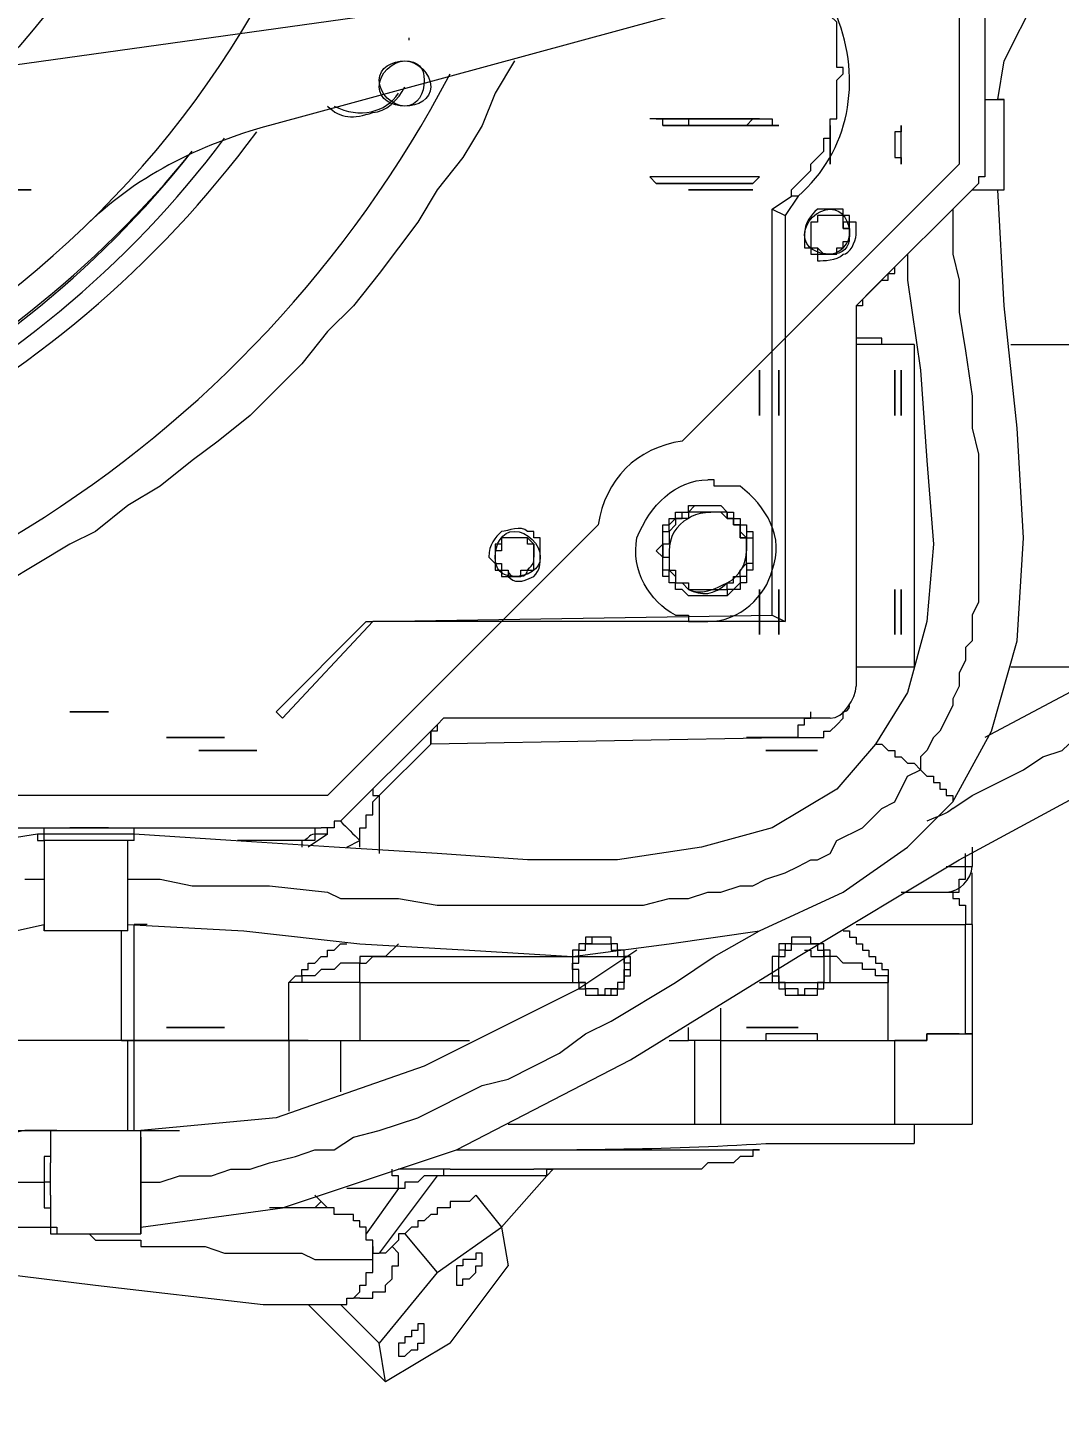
# Model space of a CAD drawing. Header units: millimetres. Extents: x 25083 to 52777, y 24772 to 45779.
# Drawn here: x 39238.9 to 39298.4, y 33516.5 to 33597.2 of the extents above; entities that cross this region are included whole.
import ezdxf

# ---------------------------------------------------------------- set-up
doc = ezdxf.new("R2010")
doc.units = ezdxf.units.MM
doc.layers.add('小车', color=7, linetype='Continuous')
doc.styles.get("Standard").update_dxf_attribs({"font": ''})
doc.styles.get('Standard').set_extended_font_data('SimSun')
doc.dimstyles.new('15', dxfattribs={"dimtxt": 15, "dimasz": 10, "dimexe": 2, "dimexo": 1, "dimgap": 1, "dimtad": 1, "dimdsep": 46, "dimtxsty": 'Standard', "dimcen": 2.5, "dimadec": 0, "dimazin": 0, "dimtfac": 1, "dimtmove": 2, "dimatfit": 3, "dimfxl": 1, "dimtolj": 1, "dimarcsym": 0})
doc.dimstyles.new('ISO-25', dxfattribs={"dimtxt": 2.5, "dimasz": 2.5, "dimexe": 1.25, "dimexo": 0.625, "dimtad": 1, "dimtxsty": 'Standard', "dimcen": 2.5, "dimadec": 0, "dimazin": 0, "dimtfac": 1, "dimtmove": 0, "dimatfit": 3, "dimfxl": 1, "dimarcsym": 0})

# ---------------------------------------------------------------- blocks, each defined once
blk = doc.blocks.new('*D925')
at = {"color": 0, "lineweight": -2}
for p, q in [((29677.862, 34881.662), (29677.862, 32448.293)), ((40733.017, 34757.645), (40733.017, 32448.293)), ((29680.362, 32449.543), (40730.517, 32449.543))]:
    blk.add_line(p, q, dxfattribs=at)
at = {"color": 0}
for points in [[(29680.362, 32449.96), (29680.362, 32449.127), (29677.862, 32449.543)], [(40730.517, 32449.127), (40730.517, 32449.96), (40733.017, 32449.543)]]:
    blk.add_solid(points, dxfattribs=at)
at = {"layer": 'DEFPOINTS', "color": 0}
for p in [(29677.862, 34882.287), (40733.017, 34758.27), (40733.017, 32449.543)]:
    blk.add_point(p, dxfattribs=at)
at = {"color": 0, "insert": (35205.439, 32451.628), "char_height": 2.5, "attachment_point": 5}
blk.add_mtext('11055,15', dxfattribs=at)
blk = doc.blocks.new('zw$D2F4')
at = {"color": 7, "lineweight": 5}
for points in [[(371.73, 334.966), (371.73, 235.07)], [(373.587, 234.699), (373.587, 335.337)], [(415.922, 223.929), (414.065, 225.044), (412.208, 225.786), (410.352, 226.9), (408.495, 228.386), (406.638, 229.5), (403.667, 231.728), (401.81, 233.213), (400.325, 234.699), (398.468, 236.184), (395.497, 239.155), (394.012, 241.012), (392.898, 242.497), (391.412, 244.354), (390.298, 246.211), (388.813, 248.068), (388.07, 249.553), (384.728, 255.124)], [(368.759, 252.153), (368.759, 251.039)], [(371.359, 251.41), (370.245, 258.466), (367.645, 266.264), (365.789, 271.092), (364.303, 274.434), (363.189, 277.034), (361.332, 280.747), (360.59, 282.976), (359.476, 285.204), (359.476, 285.575), (359.104, 285.946)], [(354.276, 281.119), (354.276, 250.296)], [(355.391, 281.119), (356.133, 280.005), (356.505, 278.519), (357.619, 276.662), (358.733, 274.063), (360.218, 270.721), (362.075, 265.522), (364.675, 257.723), (366.16, 251.039)], [(359.476, 246.211), (359.476, 272.206)], [(350.192, 260.323), (348.706, 259.951), (347.963, 259.209), (347.221, 258.094), (346.478, 256.609), (346.107, 254.01), (345.364, 248.068), (344.25, 238.412), (344.25, 234.328)], [(354.276, 250.667), (354.276, 252.153), (353.905, 254.01), (353.905, 256.238), (353.162, 258.094), (352.42, 259.209), (351.677, 259.951), (350.563, 260.323), (350.192, 260.323)], [(350.192, 260.323), (350.563, 260.323), (350.563, 259.58), (350.934, 259.58), (350.934, 258.094), (351.306, 257.723), (351.306, 255.495), (351.306, 255.124), (351.306, 251.039)], [(348.335, 255.866), (348.335, 255.495), (348.706, 254.752), (348.706, 250.667)], [(408.495, 256.238), (408.495, 251.781), (408.495, 253.638)], [(348.706, 251.781), (348.706, 250.667), (348.335, 250.667)], [(350.563, 251.039), (349.82, 251.039), (349.82, 250.667), (349.449, 250.667)], [(351.306, 251.039), (350.563, 251.039)], [(352.42, 251.039), (351.306, 251.039)], [(351.306, 250.667), (351.306, 251.039)], [(353.534, 250.667), (352.791, 250.667), (352.791, 251.039), (352.42, 251.039)], [(365.789, 246.211), (365.789, 251.039)], [(365.789, 251.039), (366.16, 251.039)], [(366.16, 251.039), (365.789, 251.039)], [(368.759, 251.039), (366.16, 251.039)], [(370.988, 251.039), (368.759, 251.039)], [(370.988, 251.039), (370.616, 251.039)], [(371.359, 251.41), (370.988, 251.41), (370.988, 251.039)], [(370.988, 251.039), (371.359, 251.039)], [(370.988, 245.84), (370.988, 251.039)], [(371.359, 251.039), (371.359, 251.41)], [(371.359, 251.039), (371.73, 251.039)], [(371.359, 245.84), (371.359, 251.039)], [(371.359, 245.84), (371.359, 251.039)], [(371.359, 251.039), (371.73, 251.039)], [(348.335, 250.296), (348.335, 248.439), (347.963, 248.068), (347.963, 245.468)], [(348.335, 250.667), (348.335, 250.296)], [(348.335, 250.667), (348.335, 250.296)], [(348.335, 250.296), (348.335, 245.468)], [(348.706, 250.296), (348.335, 250.296)], [(349.449, 250.667), (348.706, 250.667)], [(348.706, 250.667), (348.706, 250.296)], [(349.449, 250.667), (348.706, 250.667)], [(350.563, 250.667), (349.449, 250.667)], [(353.905, 250.667), (353.162, 250.667)], [(353.905, 250.667), (353.534, 250.667)], [(354.276, 250.667), (353.905, 250.667)], [(354.276, 250.296), (354.276, 250.667)], [(354.276, 250.296), (354.276, 245.468)], [(371.73, 249.553), (371.73, 247.325)], [(371.73, 247.325), (371.73, 249.553)], [(378.415, 249.553), (378.415, 247.696), (378.415, 247.325)], [(378.415, 247.325), (378.415, 249.182), (378.415, 249.553)], [(378.415, 249.182), (378.415, 247.696)], [(378.415, 247.696), (378.415, 249.182)], [(354.276, 246.211), (359.476, 246.211)], [(359.476, 246.582), (365.789, 246.582)], [(359.476, 245.84), (359.476, 246.211)], [(366.16, 246.211), (365.789, 239.527), (365.046, 232.842), (364.675, 226.529), (364.303, 220.587), (365.046, 215.017), (365.789, 209.818), (368.017, 204.99), (370.616, 201.277), (373.216, 198.677)], [(365.789, 246.211), (366.16, 246.211)], [(368.759, 246.211), (368.759, 244.354), (368.388, 242.497), (368.388, 238.041), (368.017, 234.699), (367.645, 233.956), (367.645, 230.614), (367.274, 228.386), (367.274, 216.502), (367.645, 215.017), (367.645, 213.903), (368.017, 212.789), (368.017, 212.046), (368.388, 210.932), (368.388, 210.189), (368.759, 209.446), (369.131, 208.332), (369.502, 207.59), (369.874, 206.847), (369.874, 206.476), (370.245, 205.733), (370.988, 205.362), (371.73, 203.876), (372.844, 202.762), (373.216, 202.019), (374.701, 201.277), (375.073, 200.534)], [(347.963, 245.468), (347.592, 245.468), (347.592, 241.755), (347.221, 240.641), (347.221, 236.184), (346.849, 235.442), (346.849, 232.099)], [(348.706, 245.468), (348.335, 245.468)], [(348.335, 245.468), (348.706, 245.468)], [(348.706, 245.468), (349.82, 237.298), (353.162, 227.272), (358.361, 217.245), (364.303, 207.59), (369.874, 198.306), (374.701, 189.393), (378.415, 180.48)], [(348.706, 245.468), (349.077, 245.468)], [(349.449, 245.468), (348.706, 245.468)], [(349.077, 245.468), (349.82, 245.468)], [(349.82, 245.468), (351.306, 245.468)], [(351.306, 245.468), (351.306, 244.354), (351.677, 243.24), (351.677, 241.383), (352.048, 240.269), (352.048, 239.155), (352.42, 238.041), (352.791, 236.556), (353.162, 235.442), (353.162, 234.328), (353.905, 233.213), (354.276, 231.728), (355.019, 229.5), (356.876, 225.786), (357.247, 224.301), (358.733, 221.33), (359.847, 219.845), (360.59, 218.359), (362.818, 214.645), (364.303, 212.417), (365.789, 209.818)], [(351.306, 245.468), (354.276, 245.468)], [(353.905, 245.468), (353.534, 245.468)], [(354.276, 245.84), (359.476, 245.84)], [(355.019, 237.67), (354.276, 245.468)], [(354.276, 245.097), (354.276, 245.468)], [(354.276, 245.468), (354.276, 244.726)], [(359.476, 245.84), (366.16, 245.84)], [(359.476, 245.84), (359.476, 236.927)], [(359.476, 244.354), (359.476, 245.84)], [(366.16, 245.097), (366.16, 245.84)], [(370.988, 245.84), (371.359, 245.84)], [(370.988, 240.269), (371.359, 245.84)], [(371.359, 245.84), (371.73, 245.84)], [(354.276, 245.097), (354.276, 244.726)], [(354.276, 244.726), (354.276, 243.24)], [(359.476, 242.869), (359.476, 244.354)], [(360.218, 240.641), (360.218, 243.983)], [(360.218, 243.983), (360.218, 240.641)], [(376.929, 240.641), (376.929, 243.24), (376.929, 243.983)], [(376.929, 243.983), (376.929, 241.383), (376.929, 240.641)], [(376.929, 241.012), (376.929, 243.611)], [(376.929, 243.611), (376.929, 241.012)], [(359.476, 241.012), (359.476, 242.869)], [(359.476, 242.126), (359.476, 238.784)], [(359.476, 238.784), (359.476, 242.126)], [(376.187, 242.126), (376.187, 239.527), (376.187, 238.784)], [(376.187, 238.784), (376.187, 241.383), (376.187, 242.126)], [(376.187, 241.755), (376.187, 239.155)], [(376.187, 239.155), (376.187, 241.755)], [(359.476, 239.898), (359.476, 241.012)], [(359.476, 238.041), (359.476, 239.898)], [(370.616, 234.328), (370.988, 240.269)], [(370.988, 236.184), (370.988, 239.898)], [(349.82, 234.328), (349.82, 238.041)], [(359.476, 236.927), (359.476, 238.041)], [(349.82, 236.927), (349.82, 237.298)], [(364.675, 216.874), (362.446, 220.216), (357.99, 229.128), (355.019, 237.67)], [(378.043, 237.298), (378.415, 237.67)], [(383.614, 232.099), (378.043, 237.298)], [(378.415, 237.67), (383.614, 232.471)], [(359.476, 236.927), (355.391, 236.927)], [(359.476, 236.927), (362.818, 236.927)], [(359.476, 236.556), (359.476, 236.927)], [(359.476, 235.813), (359.476, 236.556)], [(362.818, 236.927), (363.189, 236.556), (363.189, 236.184), (363.56, 236.184), (363.56, 235.813), (363.932, 235.813), (363.932, 235.442), (364.303, 235.07), (364.303, 234.699), (364.675, 234.699), (364.675, 234.328), (365.046, 233.956), (365.046, 233.585)], [(363.932, 233.585), (363.932, 233.956), (363.56, 234.328), (363.56, 235.07), (363.189, 235.442), (363.189, 236.184), (362.818, 236.184), (362.818, 236.927)], [(362.818, 232.842), (362.818, 235.442), (362.818, 236.927)], [(344.25, 235.813), (339.793, 231.357)], [(349.82, 235.442), (350.192, 235.07)], [(349.82, 234.699), (350.563, 235.442)], [(370.988, 236.184), (370.616, 236.184)], [(371.359, 234.699), (370.616, 235.813)], [(371.359, 235.07), (371.359, 235.442), (370.988, 235.442), (370.988, 236.184)], [(371.73, 235.442), (371.359, 235.442)], [(371.359, 234.699), (371.359, 235.07)], [(371.359, 234.699), (371.73, 234.699)], [(372.102, 233.956), (372.102, 234.328), (371.73, 234.328), (371.73, 235.07)], [(389.184, 219.102), (373.587, 234.699)], [(342.022, 231.728), (344.25, 233.956)], [(344.25, 234.328), (344.25, 233.585), (344.621, 233.585)], [(359.476, 233.956), (356.505, 233.956)], [(359.476, 233.956), (359.476, 232.842)], [(376.558, 203.133), (373.959, 205.362), (371.73, 209.075), (370.616, 213.16), (369.874, 217.988), (369.874, 223.187), (370.245, 228.386), (370.616, 234.328)], [(377.672, 228.386), (372.102, 233.956)], [(344.621, 233.585), (344.621, 233.213), (344.993, 232.842)], [(344.621, 232.842), (344.621, 233.213)], [(348.706, 232.842), (349.077, 232.842), (349.077, 233.213), (349.449, 233.213), (349.449, 233.585)], [(350.934, 230.614), (350.934, 233.585)], [(364.303, 232.842), (363.932, 232.842), (363.932, 233.585)], [(370.616, 233.585), (370.988, 232.842)], [(344.621, 232.842), (344.621, 232.099), (344.993, 232.099), (344.993, 231.357), (345.364, 231.357), (345.735, 230.985), (346.478, 230.985), (346.478, 230.614), (347.221, 230.614), (347.592, 230.985)], [(344.993, 232.842), (345.364, 232.842), (345.364, 232.471), (346.107, 232.471), (346.107, 232.099), (346.849, 232.099)], [(347.963, 232.099), (347.963, 232.471), (348.706, 232.471), (348.706, 232.842)], [(350.934, 230.614), (348.335, 232.471)], [(362.818, 232.842), (359.476, 232.842)], [(359.476, 232.842), (359.476, 226.529)], [(362.818, 232.842), (363.932, 232.842)], [(362.818, 232.842), (363.189, 232.842)], [(363.932, 232.842), (363.932, 232.471), (364.303, 232.099), (364.303, 231.357)], [(364.303, 231.728), (364.303, 232.842)], [(370.616, 232.842), (370.988, 232.842)], [(370.988, 232.842), (371.73, 232.842), (371.73, 232.471), (372.473, 232.471), (372.473, 232.099), (373.216, 232.099), (373.587, 231.728)], [(383.614, 232.471), (383.614, 232.099)], [(339.793, 231.357), (342.022, 231.728)], [(346.107, 228.386), (342.022, 231.728)], [(347.221, 232.099), (347.221, 231.728)], [(347.221, 232.099), (347.963, 232.099)], [(347.592, 232.099), (347.221, 232.099)], [(351.677, 228.386), (347.221, 231.728)], [(347.221, 231.357), (347.221, 231.728)], [(364.303, 231.357), (364.303, 231.728)], [(373.587, 231.728), (370.245, 231.728)], [(373.959, 232.099), (373.587, 232.099), (373.587, 231.728)], [(373.587, 231.728), (376.558, 228.757)], [(383.614, 232.099), (383.985, 209.075)], [(383.614, 208.332), (383.614, 232.099)], [(342.022, 227.643), (339.793, 231.357)], [(342.022, 230.614), (341.279, 230.614)], [(341.279, 230.614), (341.279, 230.243), (341.65, 229.871), (341.65, 229.5), (342.022, 229.5), (342.022, 229.128)], [(342.764, 229.128), (343.136, 229.128), (343.136, 229.5), (342.764, 229.5), (342.764, 229.871), (342.393, 229.871), (342.393, 230.243), (342.022, 230.243), (342.022, 230.614)], [(350.192, 226.529), (350.192, 227.643), (349.82, 227.643), (349.82, 228.386), (349.449, 228.386), (349.449, 228.757), (349.077, 229.128), (349.077, 229.5), (348.706, 229.5), (348.706, 229.871), (348.335, 230.243), (348.335, 230.614), (347.963, 230.614)], [(350.934, 230.614), (351.677, 230.614), (351.677, 230.985), (352.048, 230.985)], [(351.677, 228.386), (351.677, 229.128), (351.306, 229.5), (351.306, 230.243), (350.934, 230.243), (350.934, 230.614)], [(352.048, 228.386), (352.048, 230.614)], [(364.303, 231.357), (364.303, 217.245)], [(365.046, 230.614), (364.303, 231.357)], [(348.335, 230.243), (346.107, 228.386)], [(342.022, 229.128), (342.764, 229.128)], [(346.107, 228.386), (348.706, 224.672)], [(351.677, 222.073), (351.677, 228.386)], [(352.048, 227.643), (352.048, 228.014), (351.677, 228.014), (351.677, 228.386)], [(352.048, 227.643), (352.048, 228.386)], [(376.929, 207.59), (376.558, 228.757)], [(377.301, 228.757), (376.558, 228.757)], [(376.558, 228.757), (377.301, 228.757)], [(377.672, 228.386), (377.301, 228.386), (377.301, 228.757)], [(378.043, 227.272), (378.043, 228.014), (377.672, 228.386)], [(342.022, 227.643), (346.478, 224.301)], [(346.478, 227.272), (345.735, 227.272), (345.364, 227.272)], [(345.364, 227.272), (345.364, 226.9), (345.735, 226.9), (345.735, 226.529), (346.107, 226.158), (346.478, 226.158)], [(347.221, 225.786), (347.221, 226.158), (346.849, 226.158), (346.849, 226.9), (346.478, 226.9), (346.478, 227.272)], [(353.162, 227.272), (353.162, 210.561)], [(378.043, 205.733), (378.043, 227.272)], [(346.478, 226.158), (346.478, 225.786), (347.221, 225.786)], [(350.563, 226.158), (348.706, 224.672)], [(350.563, 226.158), (350.192, 226.529)], [(387.327, 225.415), (386.956, 225.044), (386.585, 225.044), (386.585, 224.672), (386.213, 224.672), (386.213, 224.301)], [(387.327, 225.044), (386.956, 225.044), (386.956, 224.672), (386.585, 224.672), (386.585, 224.301), (386.213, 224.301), (386.213, 223.558), (386.585, 223.558), (386.585, 222.815), (387.327, 222.815)], [(387.327, 225.044), (386.956, 225.044), (386.956, 224.672)], [(388.442, 223.929), (388.442, 224.672), (387.699, 224.672), (387.699, 225.044), (387.327, 225.044)], [(387.327, 222.815), (388.07, 222.815), (388.07, 223.187), (388.442, 223.187), (388.442, 224.672), (388.07, 224.672), (388.07, 225.044), (387.327, 225.044)], [(348.706, 224.672), (346.478, 224.301)], [(351.677, 222.073), (348.706, 224.672)], [(348.706, 224.672), (351.677, 222.073)], [(354.648, 224.301), (354.648, 215.388)], [(386.956, 224.672), (386.585, 224.672)], [(388.442, 223.187), (388.442, 223.929)], [(352.048, 222.073), (352.048, 222.815)], [(387.327, 222.444), (388.442, 222.444), (388.442, 222.815), (388.813, 222.815), (388.813, 223.187)], [(388.07, 222.815), (387.327, 222.815)], [(387.327, 222.815), (388.07, 222.815)], [(388.07, 222.815), (388.442, 223.187)], [(351.677, 222.073), (352.048, 221.701)], [(351.677, 222.073), (352.048, 222.073), (352.048, 221.701)], [(352.048, 221.701), (352.048, 222.073)], [(352.048, 221.33), (352.048, 221.701)], [(353.162, 209.818), (353.162, 210.189), (352.791, 210.189), (352.791, 210.932), (352.42, 211.303), (352.42, 212.789), (352.048, 213.16), (352.048, 221.33)], [(363.56, 220.587), (362.818, 220.587), (362.818, 220.216), (362.446, 220.216), (362.446, 219.845), (362.075, 219.845), (362.075, 218.359), (362.446, 218.359), (362.446, 217.616), (363.56, 217.616), (363.56, 217.245)], [(363.56, 220.587), (362.818, 220.587), (362.818, 220.216), (362.446, 220.216), (362.446, 219.845), (362.075, 219.845), (362.075, 217.988), (362.446, 217.988), (362.446, 217.616), (363.189, 217.616), (363.189, 217.245), (363.56, 217.245)], [(363.56, 217.616), (362.818, 217.616), (362.818, 217.988), (362.446, 217.988), (362.446, 218.359), (362.446, 218.73), (362.075, 218.73), (362.075, 219.102), (362.446, 219.102), (362.446, 219.845), (362.818, 219.845), (362.818, 220.216), (363.56, 220.216), (363.56, 220.587)], [(363.56, 217.245), (363.932, 217.245), (363.932, 217.616), (364.675, 217.616), (364.675, 217.988), (365.046, 217.988), (365.046, 218.359), (365.417, 218.359), (365.417, 219.845), (365.046, 219.845), (365.046, 220.216), (364.675, 220.216), (364.675, 220.587), (363.56, 220.587)], [(363.56, 217.245), (364.303, 217.245), (364.303, 217.616), (364.675, 217.616), (364.675, 217.988), (365.046, 217.988), (365.046, 218.359), (365.417, 218.359), (365.417, 219.473), (365.046, 219.473), (365.046, 220.216), (364.675, 220.216), (364.675, 220.587), (363.56, 220.587)], [(363.56, 220.587), (363.932, 220.587), (363.932, 220.216), (364.675, 220.216), (364.675, 219.845), (365.046, 219.845), (365.046, 219.473), (365.046, 218.359), (364.675, 218.359), (364.675, 217.988), (364.303, 217.988), (364.303, 217.616), (363.56, 217.616)], [(409.238, 216.131), (408.866, 215.76), (408.866, 210.189), (409.238, 209.818)], [(409.238, 209.818), (409.238, 216.131)], [(412.58, 209.818), (412.58, 216.131)], [(354.648, 215.388), (354.648, 213.531)], [(387.699, 210.189), (386.956, 210.189), (386.956, 210.561), (386.213, 210.561), (386.213, 210.932), (385.842, 210.932), (385.471, 211.303), (385.471, 211.675), (385.099, 211.675), (385.099, 213.903), (385.471, 214.274), (385.471, 214.645), (385.842, 214.645), (385.842, 215.017), (386.213, 215.017), (386.213, 215.388), (387.327, 215.388), (387.699, 215.76)], [(387.699, 210.189), (386.585, 210.189), (386.585, 210.561), (385.842, 210.561), (385.842, 210.932), (385.471, 210.932), (385.471, 211.303), (385.099, 211.675), (385.099, 213.903), (385.471, 214.274), (385.471, 214.645), (385.842, 214.645), (385.842, 215.017), (386.585, 215.017), (386.585, 215.388), (387.699, 215.388)], [(387.699, 215.388), (387.327, 215.388), (387.327, 215.017), (386.585, 215.017), (386.213, 214.645), (385.842, 214.645), (385.842, 214.274), (385.471, 213.903), (385.471, 211.675), (385.842, 211.675), (385.842, 211.303), (386.213, 211.303), (386.213, 210.932), (386.585, 210.932), (386.956, 210.561), (387.699, 210.561)], [(387.699, 215.76), (388.07, 215.388), (389.184, 215.388), (389.184, 215.017), (389.556, 215.017), (389.556, 214.645), (389.927, 214.645), (389.927, 214.274), (389.927, 213.903), (390.298, 213.903), (390.298, 212.046), (389.927, 211.675), (389.927, 211.303), (389.556, 211.303), (389.556, 210.932), (389.184, 210.932), (389.184, 210.561), (388.442, 210.561), (388.442, 210.189), (387.699, 210.189)], [(387.699, 215.388), (388.813, 215.388), (388.813, 215.017), (389.184, 215.017), (389.556, 214.645), (389.556, 214.274), (389.927, 214.274), (389.927, 213.903), (390.298, 213.531), (390.298, 212.046), (389.927, 211.675), (389.927, 211.303), (389.556, 211.303), (389.556, 210.932), (389.184, 210.932), (389.184, 210.561), (388.813, 210.561), (388.813, 210.189), (387.699, 210.189)], [(387.699, 210.561), (388.442, 210.561), (388.442, 210.932), (389.184, 210.932), (389.184, 211.303), (389.556, 211.303), (389.556, 211.675), (389.927, 212.046), (389.927, 213.903), (389.556, 213.903), (389.556, 214.645), (389.184, 214.645), (388.813, 215.017), (388.07, 215.017), (388.07, 215.388), (387.699, 215.388)], [(408.866, 210.189), (408.866, 215.76)], [(408.866, 215.76), (408.866, 210.189)], [(412.208, 210.932), (412.208, 215.388), (412.58, 215.388), (412.58, 213.531)], [(412.208, 210.932), (412.208, 215.388), (412.208, 213.531)], [(412.58, 210.189), (412.58, 215.76)], [(412.58, 215.76), (412.58, 209.818)], [(412.58, 215.76), (412.58, 209.818)], [(359.476, 215.017), (359.476, 213.903)], [(383.985, 214.645), (383.985, 213.903), (383.614, 213.903), (383.614, 212.789)], [(387.699, 215.017), (386.585, 215.017), (386.585, 214.645), (385.842, 214.645), (385.842, 214.274), (385.842, 213.903), (385.471, 213.903)], [(412.58, 211.303), (412.58, 214.645)], [(412.58, 214.645), (412.58, 211.303)], [(359.476, 213.903), (360.218, 213.903)], [(409.98, 198.306), (394.012, 214.274)], [(408.495, 213.16), (408.495, 213.903), (408.495, 213.531), (408.495, 210.932)], [(408.866, 213.531), (408.866, 214.274), (408.866, 213.903), (408.866, 210.932)], [(412.58, 212.789), (412.58, 213.903), (412.208, 213.903), (412.208, 211.303)], [(354.648, 213.531), (359.476, 213.531)], [(354.648, 213.531), (354.648, 212.046)], [(408.495, 210.932), (408.495, 210.189), (408.495, 210.561), (408.495, 213.16)], [(408.866, 210.932), (408.866, 210.189), (408.866, 210.561), (408.866, 213.531)], [(412.208, 213.531), (412.208, 213.16)], [(412.58, 213.16), (412.58, 209.075), (412.208, 209.075), (412.208, 210.932)], [(412.208, 213.16), (412.208, 208.704), (412.208, 210.932)], [(412.58, 213.531), (412.58, 213.16)], [(391.412, 210.932), (391.412, 212.417), (391.784, 212.417), (391.784, 212.789)], [(412.208, 211.303), (412.208, 210.561), (412.58, 210.189), (412.58, 212.789)], [(354.648, 212.046), (359.476, 212.046)], [(354.648, 212.046), (354.648, 202.019)], [(359.476, 212.046), (361.332, 212.046)], [(359.476, 212.046), (359.476, 202.391)], [(389.927, 211.675), (389.556, 211.675), (389.556, 211.303), (389.184, 211.303), (389.184, 210.932), (388.442, 210.932), (388.442, 210.561), (387.699, 210.561)], [(387.699, 210.561), (388.442, 210.561), (388.813, 210.932), (389.184, 210.932), (389.184, 211.303), (389.556, 211.303), (389.556, 211.675), (389.927, 211.675)], [(353.162, 210.561), (353.162, 209.818)], [(360.218, 207.59), (360.218, 210.561)], [(360.218, 210.561), (360.218, 207.59)], [(376.929, 207.59), (376.929, 210.561)], [(376.929, 210.561), (376.929, 207.59)], [(376.929, 207.59), (376.929, 210.189)], [(376.929, 210.189), (376.929, 207.59)], [(385.471, 209.818), (382.871, 209.818)], [(382.871, 209.818), (385.471, 209.818)], [(382.871, 209.818), (383.985, 209.818), (385.099, 209.818)], [(385.099, 209.818), (384.357, 209.818), (383.985, 209.818), (382.871, 209.818)], [(385.471, 209.818), (382.871, 209.818)], [(382.871, 209.818), (385.471, 209.818)], [(382.871, 209.818), (383.985, 209.818), (385.099, 209.818)], [(385.099, 209.818), (384.357, 209.818), (382.871, 209.818)], [(398.097, 209.818), (395.497, 209.818)], [(395.497, 209.818), (398.097, 209.818)], [(398.097, 209.818), (395.497, 209.818)], [(395.497, 209.818), (398.097, 209.818)], [(395.497, 209.818), (396.611, 209.818), (397.725, 209.818)], [(397.725, 209.818), (396.983, 209.818), (395.497, 209.818)], [(395.869, 209.818), (396.611, 209.818), (398.097, 209.818)], [(398.097, 209.818), (396.983, 209.818), (395.869, 209.818)], [(353.534, 209.446), (353.534, 209.075)], [(353.534, 209.075), (353.534, 200.905)], [(359.476, 209.446), (359.476, 206.476), (359.847, 206.476)], [(359.847, 206.476), (359.847, 209.446), (359.476, 209.446)], [(363.56, 209.075), (362.818, 209.075), (362.818, 208.704), (362.446, 208.704), (362.446, 208.332), (362.075, 208.332), (362.075, 206.476), (362.446, 206.476), (362.446, 206.104), (362.818, 206.104), (362.818, 205.733), (363.56, 205.733)], [(363.56, 209.075), (363.189, 209.075), (363.189, 208.704), (362.446, 208.704), (362.446, 208.332), (362.075, 208.332), (362.075, 206.476), (362.446, 206.476), (362.446, 206.104), (362.818, 206.104), (362.818, 205.733), (363.56, 205.733)], [(363.56, 205.733), (364.303, 205.733), (364.303, 206.104), (365.046, 206.104), (365.046, 206.476), (365.046, 206.847), (365.417, 206.847), (365.417, 207.961), (365.046, 207.961), (365.046, 208.704), (364.303, 208.704), (364.303, 209.075), (363.56, 209.075)], [(363.56, 205.733), (364.675, 205.733), (364.675, 206.104), (365.046, 206.104), (365.046, 206.476), (365.046, 206.847), (365.417, 206.847), (365.417, 207.961), (365.046, 207.961), (365.046, 208.332), (364.675, 208.332), (364.675, 208.704), (364.303, 208.704), (364.303, 209.075), (363.56, 209.075)], [(376.187, 209.446), (376.187, 206.476)], [(376.187, 206.476), (376.187, 209.446)], [(376.187, 209.075), (376.187, 206.847)], [(376.187, 206.847), (376.187, 209.075)], [(383.985, 209.075), (383.614, 208.332)], [(383.985, 209.075), (407.381, 209.075)], [(407.381, 209.075), (407.009, 208.332)], [(407.381, 209.075), (408.124, 207.961)], [(363.56, 206.104), (362.818, 206.104), (362.818, 206.476), (362.446, 206.476), (362.446, 206.847), (362.446, 207.218), (362.075, 207.218), (362.075, 207.59), (362.446, 207.59), (362.446, 208.332), (362.818, 208.332), (362.818, 208.704), (363.56, 208.704)], [(363.56, 208.704), (364.303, 208.704), (364.303, 208.332), (364.675, 208.332), (364.675, 207.961), (365.046, 207.961), (365.046, 206.476), (364.675, 206.476), (364.675, 206.104), (363.56, 206.104)], [(382.871, 208.704), (383.614, 208.704), (385.471, 208.704)], [(385.471, 208.704), (384.728, 208.704), (384.357, 208.704), (382.871, 208.704)], [(382.871, 208.704), (385.471, 208.704)], [(385.471, 208.704), (382.871, 208.704)], [(382.871, 208.704), (383.614, 208.704), (383.985, 208.704), (385.471, 208.704)], [(385.471, 208.704), (384.728, 208.704), (384.357, 208.704), (382.871, 208.704)], [(382.871, 208.704), (385.471, 208.704)], [(385.471, 208.704), (382.871, 208.704)], [(407.009, 208.332), (383.614, 208.332)], [(395.497, 208.704), (396.24, 208.704), (398.097, 208.704)], [(398.097, 208.704), (397.354, 208.704), (396.983, 208.704), (395.497, 208.704)], [(395.497, 208.704), (398.097, 208.704)], [(398.097, 208.704), (395.497, 208.704)], [(395.497, 208.704), (396.24, 208.704), (396.611, 208.704), (398.097, 208.704)], [(398.097, 208.704), (397.354, 208.704), (395.497, 208.704)], [(395.497, 208.704), (398.097, 208.704)], [(398.097, 208.704), (395.497, 208.704)], [(408.124, 207.59), (407.009, 208.332)], [(376.929, 207.59), (377.672, 207.59), (377.672, 207.218), (378.043, 207.218), (378.043, 206.847), (378.415, 206.847)], [(376.929, 207.59), (376.929, 206.104), (377.301, 206.104), (377.301, 205.733), (377.672, 205.362)], [(408.124, 207.59), (408.124, 207.961)], [(408.124, 207.961), (408.495, 207.961), (409.609, 206.847), (409.98, 206.847), (410.723, 206.104), (411.466, 206.104), (411.466, 205.733), (412.58, 205.733), (412.58, 205.362), (414.808, 205.362), (415.179, 204.99), (415.551, 204.99), (415.551, 205.362), (418.15, 205.362), (418.522, 205.733), (418.893, 205.733)], [(364.675, 207.218), (364.675, 206.847), (364.303, 206.847), (364.303, 206.104)], [(405.895, 207.218), (405.153, 207.218), (405.153, 206.847), (404.781, 206.847), (404.781, 206.476), (404.41, 206.476)], [(405.895, 206.847), (405.153, 206.847), (405.153, 206.476), (404.781, 206.476), (404.781, 205.362), (405.153, 205.362), (405.153, 204.99), (405.524, 204.99), (405.524, 204.619), (405.895, 204.619)], [(405.524, 206.847), (405.153, 206.847), (405.153, 206.476)], [(405.895, 206.847), (405.524, 206.847)], [(407.009, 206.104), (407.009, 206.476), (406.638, 206.476), (406.638, 206.847), (406.267, 206.847), (405.895, 206.847)], [(405.895, 204.619), (406.267, 204.619), (406.267, 204.99), (407.009, 204.99), (407.009, 205.362), (407.009, 206.476), (406.638, 206.476), (406.638, 206.847), (405.895, 206.847)], [(362.818, 202.391), (363.189, 202.391), (363.189, 203.133), (363.56, 203.133), (363.56, 203.876), (363.932, 203.876), (363.932, 204.619), (363.932, 204.99), (364.303, 205.362), (364.303, 206.104)], [(407.009, 205.362), (407.009, 206.104)], [(409.98, 205.733), (411.094, 205.733), (412.208, 205.733)], [(412.208, 205.733), (411.094, 205.733), (409.98, 205.733)], [(410.352, 205.733), (411.837, 205.733)], [(411.837, 205.733), (410.352, 205.733)], [(365.789, 204.99), (365.789, 204.619), (365.417, 204.619), (365.417, 204.247), (365.046, 204.247), (365.046, 203.876), (364.675, 203.876), (364.675, 203.505), (364.303, 203.505), (364.303, 203.133), (363.932, 203.133), (363.932, 202.762), (363.56, 202.762), (363.56, 202.391), (362.818, 202.391)], [(377.672, 205.362), (378.043, 204.99), (378.415, 204.99)], [(406.638, 204.99), (406.267, 204.99), (406.267, 204.619), (405.895, 204.619)], [(405.895, 204.247), (406.638, 204.247), (406.638, 204.619), (407.009, 204.619), (407.009, 204.99), (407.381, 204.99)], [(406.638, 204.619), (406.638, 204.99), (407.009, 204.99), (407.009, 205.362)], [(401.439, 204.247), (379.9, 204.247)], [(381.014, 204.247), (381.014, 200.905)], [(399.582, 200.905), (399.582, 204.247)], [(399.954, 202.762), (399.954, 204.247)], [(402.553, 203.505), (402.182, 203.876), (401.81, 203.876), (401.81, 204.247), (401.439, 204.247)], [(401.81, 204.247), (403.296, 202.762)], [(405.895, 204.619), (406.638, 204.619)], [(408.866, 197.192), (402.553, 203.505)], [(359.476, 202.391), (362.818, 202.391)], [(359.476, 202.391), (359.476, 202.019)], [(376.558, 203.133), (376.558, 202.762), (376.187, 202.391), (376.187, 202.019), (375.815, 202.019), (375.815, 201.648), (375.444, 201.277), (375.444, 200.905), (375.073, 200.534)], [(404.781, 201.277), (403.296, 201.277), (398.097, 200.534), (392.898, 200.162), (388.07, 199.791), (383.614, 200.162), (379.529, 201.277), (376.558, 203.133)], [(399.582, 202.762), (399.954, 202.762)], [(403.296, 202.762), (403.296, 202.391), (403.667, 202.391), (403.667, 202.019), (404.039, 202.019)], [(354.648, 202.019), (359.476, 202.019)], [(359.476, 202.019), (359.476, 200.905)], [(359.476, 201.277), (359.476, 202.019)], [(368.017, 201.648), (368.017, 199.048)], [(382.871, 202.019), (385.471, 202.019)], [(385.471, 202.019), (382.871, 202.019)], [(382.871, 202.019), (385.471, 202.019)], [(385.471, 202.019), (382.871, 202.019)], [(382.871, 201.648), (385.471, 201.648)], [(385.471, 201.648), (382.871, 201.648)], [(385.099, 201.648), (383.985, 201.648), (382.871, 201.648)], [(382.871, 201.648), (383.985, 201.648), (385.099, 201.648)], [(382.871, 201.648), (385.471, 201.648)], [(385.471, 201.648), (382.871, 201.648)], [(385.099, 201.648), (384.357, 201.648), (383.985, 201.648), (382.871, 201.648)], [(382.871, 201.648), (383.985, 201.648), (384.357, 201.648), (385.099, 201.648)], [(395.497, 202.019), (398.097, 202.019)], [(398.097, 202.019), (395.497, 202.019)], [(395.497, 202.019), (398.097, 202.019)], [(398.097, 202.019), (395.497, 202.019)], [(395.497, 201.648), (398.097, 201.648)], [(398.097, 201.648), (395.497, 201.648)], [(395.497, 201.648), (398.097, 201.648)], [(398.097, 201.648), (395.497, 201.648)], [(397.725, 201.648), (396.983, 201.648), (396.611, 201.648), (395.497, 201.648)], [(395.497, 201.648), (396.611, 201.648), (396.983, 201.648), (397.725, 201.648)], [(398.097, 201.648), (396.983, 201.648), (396.611, 201.648), (395.869, 201.648)], [(395.869, 201.648), (396.611, 201.648), (396.983, 201.648), (398.097, 201.648)], [(412.208, 201.648), (411.837, 201.648), (411.837, 202.019), (410.352, 202.019), (410.352, 201.648), (409.98, 201.648)], [(409.98, 201.648), (412.208, 201.648)], [(354.648, 200.905), (353.534, 200.905)], [(359.476, 200.534), (359.476, 201.277)], [(359.476, 200.905), (359.476, 200.534)], [(399.582, 200.905), (381.014, 200.905)], [(359.476, 200.534), (359.476, 200.162), (359.847, 200.162), (359.847, 198.677)], [(359.847, 199.791), (359.847, 200.162), (359.476, 200.162), (359.476, 200.534)], [(375.073, 200.534), (374.701, 200.162), (374.701, 199.791), (374.33, 199.791), (374.33, 199.42), (373.959, 199.42), (373.959, 199.048), (373.587, 199.048), (373.587, 198.677), (373.216, 198.677)], [(407.381, 198.677), (404.781, 198.677), (403.296, 198.306), (401.439, 198.306), (399.211, 197.934), (396.611, 197.563), (394.755, 197.563), (393.269, 197.192), (384.728, 197.192), (383.985, 197.563), (382.5, 197.563), (382.128, 197.934), (381.386, 197.934), (380.643, 198.306), (379.9, 198.306), (379.158, 198.677), (378.786, 198.677), (377.301, 199.42), (376.929, 199.791), (376.187, 200.162), (375.815, 200.534), (375.073, 200.534)], [(359.847, 199.048), (359.847, 199.791)], [(359.847, 198.306), (359.847, 199.048)], [(359.847, 198.677), (359.847, 197.934)], [(367.645, 198.677), (367.645, 198.306), (367.274, 198.306)], [(368.017, 199.048), (368.017, 198.677), (367.645, 198.677)], [(368.017, 199.048), (368.017, 198.306), (368.759, 198.306), (368.759, 197.934), (369.502, 197.934)], [(369.502, 199.048), (369.502, 197.934)], [(372.844, 198.677), (373.587, 197.563), (375.073, 194.592), (375.815, 193.478), (376.187, 192.364), (376.558, 191.993), (376.929, 190.879), (377.672, 189.764), (378.415, 187.536), (379.158, 186.422), (380.272, 183.08), (380.643, 182.337), (380.643, 181.223), (381.386, 178.995), (381.386, 178.252), (381.757, 177.138), (381.757, 176.396), (382.128, 175.281), (382.128, 173.425), (382.5, 172.682)], [(373.216, 198.677), (377.301, 196.449), (382.5, 194.963), (388.442, 194.592), (394.755, 194.963), (401.81, 195.706), (408.495, 196.078)], [(359.847, 197.563), (354.648, 197.563)], [(359.847, 197.563), (354.648, 197.563)], [(359.847, 197.934), (366.16, 197.934)], [(359.847, 197.563), (359.847, 197.934)], [(359.847, 197.934), (359.847, 197.563)], [(366.16, 197.563), (359.847, 197.563)], [(367.274, 198.306), (367.274, 197.934), (366.16, 197.934)], [(366.16, 197.563), (366.16, 197.934)], [(366.16, 197.563), (366.531, 197.563)], [(366.531, 197.563), (367.274, 197.563)], [(367.274, 197.563), (368.388, 197.563)], [(368.388, 197.563), (369.131, 197.563)], [(369.502, 197.934), (370.245, 197.934)], [(369.502, 197.934), (369.502, 197.563)], [(370.616, 197.563), (369.502, 197.563)], [(422.235, 198.306), (409.98, 198.306)], [(385.099, 172.682), (383.614, 181.223), (379.9, 191.25), (376.929, 196.82)], [(408.495, 196.82), (408.495, 196.078)], [(409.98, 196.82), (409.238, 196.82), (409.238, 197.192), (408.866, 197.192)], [(418.893, 196.82), (409.98, 196.82)], [(408.495, 196.078), (408.495, 195.706)], [(413.694, 196.078), (415.922, 195.706), (419.636, 193.849), (422.978, 191.621), (425.577, 188.65)], [(413.694, 196.078), (413.694, 195.706)], [(413.694, 195.706), (413.694, 196.078)], [(381.014, 195.335), (381.014, 187.908)], [(399.582, 195.335), (399.582, 179.366)], [(408.495, 195.706), (413.694, 195.706)]]:
    blk.add_lwpolyline(points, dxfattribs=at)
at = {"color": 7, "lineweight": 0}
blk.add_lwpolyline([(421.121, 205.362), (412.208, 238.041)], dxfattribs=at)
at = {"color": 7, "lineweight": 5}
for points in [[(447.116, 334.594), (421.492, 334.594), (400.696, 313.798), (400.696, 287.803), (400.696, 262.179), (421.492, 241.012), (447.116, 241.012), (473.111, 241.012), (493.907, 262.179), (493.907, 287.803), (493.907, 313.798), (473.111, 334.594), (447.116, 334.594)], [(447.116, 333.48), (422.235, 333.48), (401.81, 313.056), (401.81, 287.803), (401.81, 262.922), (422.235, 242.497), (447.116, 242.497), (472.369, 242.497), (492.793, 262.922), (492.793, 287.803), (492.793, 313.056), (472.369, 333.48), (447.116, 333.48)], [(414.437, 231.728), (413.694, 231.728), (413.323, 230.985), (413.323, 230.243), (413.323, 229.5), (413.694, 228.757), (414.437, 228.757), (415.179, 228.757), (415.922, 229.5), (415.922, 230.243), (415.922, 230.985), (415.179, 231.728), (414.437, 231.728)], [(414.808, 231.728), (414.065, 231.728), (413.323, 230.985), (413.323, 230.243), (413.323, 229.5), (414.065, 229.128), (414.808, 229.128), (415.551, 229.128), (415.922, 229.5), (415.922, 230.243), (415.922, 230.985), (415.551, 231.728), (414.808, 231.728)], [(387.327, 225.044), (386.585, 225.044), (386.213, 224.672), (386.213, 223.929), (386.213, 223.187), (386.585, 222.444), (387.327, 222.444), (388.07, 222.444), (388.813, 223.187), (388.813, 223.929), (388.813, 224.672), (388.07, 225.044), (387.327, 225.044)], [(387.327, 225.044), (386.585, 225.044), (386.213, 224.672), (386.213, 223.929), (386.213, 223.187), (386.585, 222.444), (387.327, 222.444), (388.07, 222.444), (388.813, 223.187), (388.813, 223.929), (388.813, 224.672), (388.07, 225.044), (387.327, 225.044)], [(405.895, 207.218), (405.153, 207.218), (404.781, 206.476), (404.781, 205.733), (404.781, 204.99), (405.153, 204.619), (405.895, 204.619), (406.638, 204.619), (407.381, 204.99), (407.381, 205.733), (407.381, 206.476), (406.638, 207.218), (405.895, 207.218)], [(405.895, 207.218), (405.153, 207.218), (404.781, 206.476), (404.781, 205.733), (404.781, 204.99), (405.153, 204.619), (405.895, 204.619), (406.638, 204.619), (407.381, 204.99), (407.381, 205.733), (407.381, 206.476), (406.638, 207.218), (405.895, 207.218)]]:
    blk.add_open_spline(points, degree=3, knots=[0, 0, 0, 0, 1, 1, 1, 2, 2, 2, 3, 3, 3, 4, 4, 4, 4], dxfattribs=at)
for points in [[(388.813, 288.917), (388.442, 270.721), (396.611, 253.638), (410.723, 242.497)], [(387.699, 288.175), (387.699, 269.607), (396.611, 251.781), (411.466, 240.641)], [(386.956, 287.803), (386.956, 268.493), (396.24, 250.296), (411.837, 238.784)], [(388.813, 287.803), (388.813, 270.349), (396.983, 253.638), (410.723, 242.497)], [(378.786, 286.318), (379.529, 261.437), (393.269, 239.155), (415.179, 227.643)], [(391.412, 278.148), (396.24, 251.039), (419.636, 231.357), (447.116, 231.357)], [(370.988, 251.039), (370.988, 251.039), (370.988, 251.039), (370.988, 251.039)], [(350.563, 250.667), (350.934, 250.667), (350.934, 250.667), (351.306, 250.667)], [(351.306, 250.667), (351.677, 250.667), (352.048, 250.667), (352.42, 250.667)], [(353.162, 250.667), (352.791, 250.667), (352.791, 250.667), (352.42, 250.667)], [(359.476, 246.582), (359.476, 246.211), (359.476, 246.211), (359.476, 245.84)], [(366.16, 246.211), (366.16, 246.211), (366.16, 246.211), (366.16, 246.211)], [(366.16, 246.211), (366.531, 246.211), (366.531, 246.211), (366.903, 246.211)], [(366.903, 246.211), (367.274, 246.211), (368.017, 246.211), (368.759, 246.211)], [(368.759, 246.211), (369.131, 246.211), (369.874, 246.211), (370.616, 246.211)], [(370.616, 246.211), (370.616, 246.211), (370.988, 246.211), (370.988, 246.211)], [(350.563, 245.468), (350.192, 245.468), (349.82, 245.468), (349.449, 245.468)], [(351.306, 245.468), (350.934, 245.468), (350.934, 245.468), (350.563, 245.468)], [(352.42, 245.468), (352.048, 245.468), (351.677, 245.468), (351.306, 245.468)], [(351.306, 245.468), (351.306, 245.468), (351.306, 245.468), (351.306, 245.468)], [(353.534, 245.468), (353.162, 245.468), (352.791, 245.468), (352.42, 245.468)], [(354.276, 245.468), (354.276, 245.468), (354.276, 245.468), (354.276, 245.468)], [(354.276, 245.468), (354.276, 245.468), (354.276, 245.468), (354.276, 245.468)], [(359.476, 245.84), (359.476, 245.84), (359.476, 245.84), (359.476, 245.84)], [(366.16, 245.84), (366.16, 245.84), (366.16, 245.84), (366.16, 245.84)], [(359.476, 236.927), (359.476, 236.556), (359.476, 235.813), (359.476, 235.442)], [(359.476, 235.442), (359.476, 235.07), (359.476, 234.328), (359.476, 233.956)], [(371.359, 235.442), (371.359, 235.813), (370.988, 235.813), (370.988, 236.184)], [(413.323, 234.699), (412.58, 233.956), (412.58, 233.213), (412.951, 232.099)], [(349.449, 233.585), (349.449, 233.585), (349.449, 233.956), (349.449, 234.328)], [(349.449, 234.328), (349.449, 234.328), (349.82, 234.328), (349.82, 234.328)], [(372.102, 233.956), (371.73, 233.585), (371.359, 233.213), (370.988, 232.842)], [(413.323, 234.328), (412.58, 232.842), (412.951, 231.357), (414.065, 230.614)], [(362.818, 232.842), (362.818, 228.757), (362.818, 224.301), (362.818, 219.845)], [(346.849, 232.099), (347.221, 232.099), (347.221, 232.099), (347.221, 232.099)], [(347.221, 232.099), (347.221, 232.099), (347.221, 232.099), (347.221, 232.099)], [(364.303, 231.728), (364.303, 231.728), (364.303, 231.728), (364.303, 231.728)], [(412.951, 232.099), (412.951, 231.357), (413.694, 230.614), (414.437, 230.243)], [(347.963, 230.614), (347.592, 230.985), (347.592, 230.985), (347.221, 231.357)], [(347.592, 230.985), (347.592, 230.985), (347.592, 230.985), (347.592, 230.985)], [(347.592, 230.985), (347.592, 230.985), (347.592, 230.985), (347.592, 230.985)], [(352.048, 227.643), (352.048, 226.158), (352.048, 224.672), (352.048, 222.815)], [(353.162, 226.9), (353.162, 220.959), (353.162, 215.388), (353.534, 209.446)], [(388.813, 224.672), (388.442, 225.044), (388.07, 225.415), (387.327, 225.415)], [(386.213, 224.301), (385.842, 223.929), (385.842, 223.558), (386.213, 222.815)], [(386.585, 224.301), (386.585, 224.301), (386.213, 224.301), (386.213, 223.929)], [(386.585, 224.672), (386.585, 224.301), (386.585, 224.301), (386.585, 224.301)], [(388.813, 223.187), (389.184, 223.558), (388.813, 224.301), (388.813, 224.672)], [(386.213, 223.929), (386.213, 223.558), (386.213, 223.187), (386.585, 223.187)], [(386.213, 222.815), (386.585, 222.444), (386.956, 222.444), (387.327, 222.444)], [(386.585, 223.187), (386.956, 222.815), (386.956, 222.815), (387.327, 222.815)], [(394.012, 214.274), (393.641, 216.874), (391.784, 218.73), (389.184, 219.102)], [(383.985, 214.645), (384.728, 216.131), (386.585, 217.245), (388.442, 216.874)], [(388.442, 216.874), (390.298, 216.131), (391.784, 214.645), (391.784, 212.789)], [(412.58, 215.76), (412.58, 215.76), (412.58, 215.76), (412.58, 216.131)], [(412.58, 215.76), (412.58, 215.76), (412.58, 215.76), (412.58, 215.76)], [(389.556, 213.903), (389.184, 214.645), (388.442, 215.017), (387.699, 215.017)], [(359.476, 213.531), (359.476, 213.531), (359.476, 213.903), (359.476, 213.903)], [(385.471, 213.903), (385.099, 213.16), (385.471, 212.417), (385.842, 211.675)], [(385.471, 213.903), (385.099, 213.16), (385.099, 212.417), (385.842, 211.675)], [(389.927, 211.675), (389.927, 212.417), (389.927, 213.531), (389.556, 213.903)], [(359.476, 212.046), (359.476, 212.417), (359.476, 212.789), (359.476, 213.531)], [(383.614, 212.789), (383.614, 210.932), (385.099, 209.446), (386.585, 209.075)], [(385.842, 211.675), (386.213, 210.932), (386.956, 210.561), (387.699, 210.561)], [(385.842, 211.675), (386.213, 210.932), (386.956, 210.561), (387.699, 210.561)], [(386.585, 209.075), (388.442, 208.332), (390.298, 209.446), (391.412, 210.932)], [(362.818, 209.818), (362.818, 208.704), (362.818, 207.59), (362.818, 206.476)], [(412.58, 210.189), (412.58, 209.818), (412.58, 209.818), (412.58, 209.818)], [(412.58, 209.818), (412.58, 209.818), (412.58, 209.818), (412.58, 209.818)], [(408.124, 207.59), (410.723, 204.619), (414.808, 203.876), (418.522, 205.362)], [(362.818, 206.476), (362.818, 204.99), (362.818, 203.505), (362.818, 202.391)], [(404.41, 206.476), (404.41, 206.104), (404.41, 205.362), (404.781, 204.99)], [(405.153, 206.476), (405.153, 206.476), (405.153, 206.476), (404.781, 206.104)], [(407.381, 206.476), (407.009, 206.847), (406.638, 207.218), (405.895, 207.218)], [(407.381, 204.99), (407.381, 205.733), (407.381, 206.104), (407.381, 206.476)], [(378.043, 205.733), (378.043, 204.99), (379.158, 204.247), (379.9, 204.247)], [(404.781, 206.104), (404.781, 206.104), (404.781, 206.104), (404.781, 206.104)], [(404.781, 206.104), (404.781, 205.733), (404.781, 205.362), (405.153, 204.99)], [(377.672, 205.362), (377.672, 205.362), (377.672, 205.362), (377.672, 205.362)], [(378.415, 204.99), (378.415, 204.619), (378.786, 204.619), (378.786, 204.619)], [(404.781, 204.99), (404.781, 204.619), (405.524, 204.247), (405.895, 204.247)], [(405.153, 204.99), (405.153, 204.99), (405.524, 204.619), (405.895, 204.619)], [(366.16, 204.247), (366.16, 202.019), (366.16, 199.791), (366.16, 197.934)], [(359.476, 203.133), (359.476, 202.762), (359.476, 202.391), (359.476, 202.019)], [(403.296, 202.762), (403.296, 202.762), (403.296, 202.762), (403.296, 202.762)], [(354.648, 202.019), (354.648, 200.534), (354.648, 199.048), (354.648, 197.563)], [(372.844, 198.677), (372.473, 199.048), (372.473, 199.42), (372.102, 200.162)], [(368.017, 199.048), (368.017, 198.306), (368.759, 197.563), (369.502, 197.563)], [(408.495, 197.563), (408.495, 197.192), (408.495, 197.192), (408.495, 196.82)], [(413.694, 196.82), (413.694, 196.82), (413.694, 196.449), (413.694, 196.449)], [(413.694, 196.449), (413.694, 196.449), (413.694, 196.078), (413.694, 196.078)]]:
    blk.add_open_spline(points, degree=3, dxfattribs=at)
at = {"color": 7, "lineweight": 0}
blk.add_open_spline([(412.208, 238.041), (411.094, 242.126), (409.238, 245.84), (406.267, 248.811)], degree=3, dxfattribs=at)
blk = doc.blocks.new('*D469')
at = {"layer": 'DEFPOINTS', "color": 0}
for p in [(36061.191, 116692.222), (36180.039, 116685.352), (36180.039, 116527.033)]:
    blk.add_point(p, dxfattribs=at)
at = {"layer": '小车', "color": 0, "linetype": 'Continuous', "lineweight": -2}
for p, q in [((36061.191, 116691.222), (36061.191, 116525.033)), ((36180.039, 116684.352), (36180.039, 116525.033)), ((36071.191, 116527.033), (36084.175, 116527.033)), ((36170.039, 116527.033), (36146.425, 116527.033))]:
    blk.add_line(p, q, dxfattribs=at)
at = {"layer": '小车', "color": 0}
for points in [[(36071.191, 116528.7), (36071.191, 116525.366), (36061.191, 116527.033)], [(36170.039, 116528.7), (36170.039, 116525.366), (36180.039, 116527.033)]]:
    blk.add_solid(points, dxfattribs=at)
at = {"layer": '小车', "color": 0, "insert": (36115.3, 116527.033), "char_height": 15, "attachment_point": 5}
blk.add_mtext('\\A1;118.85', dxfattribs=at)
blk = doc.blocks.new('*D470')
at = {"layer": 'DEFPOINTS', "color": 0}
for p in [(36180.039, 116639.326), (36197.537, 116639.326), (36197.537, 116438.26)]:
    blk.add_point(p, dxfattribs=at)
at = {"layer": '小车', "color": 0, "linetype": 'Continuous', "lineweight": -2}
for p, q in [((36180.039, 116638.326), (36180.039, 116436.26)), ((36197.537, 116638.326), (36197.537, 116436.26)), ((36170.039, 116438.26), (36160.039, 116438.26)), ((36180.039, 116438.26), (36197.537, 116438.26)), ((36207.537, 116438.26), (36217.537, 116438.26))]:
    blk.add_line(p, q, dxfattribs=at)
at = {"layer": '小车', "color": 0}
for points in [[(36170.039, 116439.926), (36170.039, 116436.593), (36180.039, 116438.26)], [(36207.537, 116439.926), (36207.537, 116436.593), (36197.537, 116438.26)]]:
    blk.add_solid(points, dxfattribs=at)
at = {"layer": '小车', "color": 0, "insert": (36193.655, 116438.26), "char_height": 15, "attachment_point": 5}
blk.add_mtext('\\A1;17.5', dxfattribs=at)
blk = doc.blocks.new('A$C1A4175F5')
at = {"layer": '小车', "color": 7, "lineweight": 0}
for points in [[(63.554, 431.436), (682.71, 345.205)], [(333.586, 392.24), (333.586, 392.1)]]:
    blk.add_lwpolyline(points, dxfattribs=at)
at = {"layer": '小车'}
for base, p1, p2, picture, middle in [((212.358, 337.78), (93.511, 502.968), (212.358, 496.098), '*D469', (147.619, 337.78)), ((229.857, 249.006), (212.358, 450.073), (229.857, 450.073), '*D470', (225.974, 249.006))]:
    dim = blk.add_linear_dim(base=base, p1=p1, p2=p2, dimstyle='15', override={"dimfxl": 0.18}, dxfattribs=at)
    dim.commit()
    dim.dimension.update_dxf_attribs({"geometry": picture, "text_midpoint": middle, "dimtype": 128, "insert": (-35967.681, -116189.253)})
blk = doc.blocks.new('zw$50CE')
blk.add_blockref('zw$D2F4', (22.01, 103.569))
at = {"layer": '小车', "ltscale": 10, "xscale": -1, "rotation": 270}
blk.add_blockref('A$C1A4175F5', (47.032, 0), dxfattribs=at)

msp = doc.modelspace()

# ---------------------------------------------------------------- block references
at = {"rotation": 90}
msp.add_blockref('zw$50CE', (39594.481, 33157.316), dxfattribs=at)

# ---------------------------------------------------------------- dimensions: what is measured, and where the dimension line sits
dim = msp.add_linear_dim(base=(40733.0166, 32449.5434), p1=(29677.8617, 34882.2868), p2=(40733.0166, 34758.2702), dimstyle='ISO-25')
dim.commit()
dim.dimension.update_dxf_attribs({"geometry": '*D925', "text_midpoint": (35205.4391, 32449.5434), "dimtype": 160})

doc.saveas('drawing.dxf')
